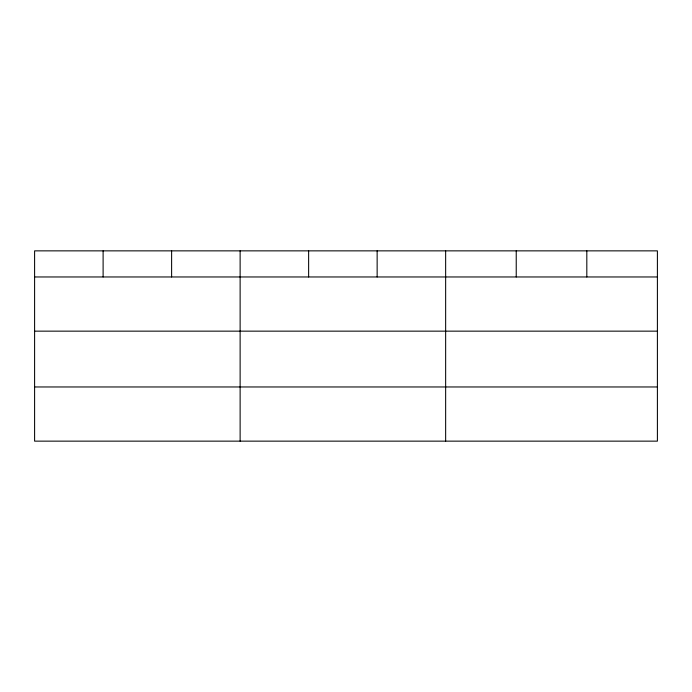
<?xml version="1.0" encoding="UTF-8"?>
<svg xmlns="http://www.w3.org/2000/svg" width="692" height="692" viewBox="0 0 692 692"><rect width="100%" height="100%" fill="white"/><g stroke="black" fill="none" stroke-linecap="round" stroke-linejoin="round"><path stroke-width="1.04" d="M657.4 331.148L657.4 250.859L34.6 250.859L34.6 441.141L657.4 441.141L657.4 331.148L34.6 331.148M34.6 276.964L657.4 276.964M34.6 386.966L657.4 386.966M586.816 250.859L586.816 276.964M516.232 250.859L516.232 276.964M445.648 250.859L445.648 441.141M377.14 250.859L377.14 276.964M308.632 250.859L308.632 276.964M240.124 250.859L240.124 441.141M171.616 250.859L171.616 276.964M103.108 250.859L103.108 276.964"/></g></svg>
